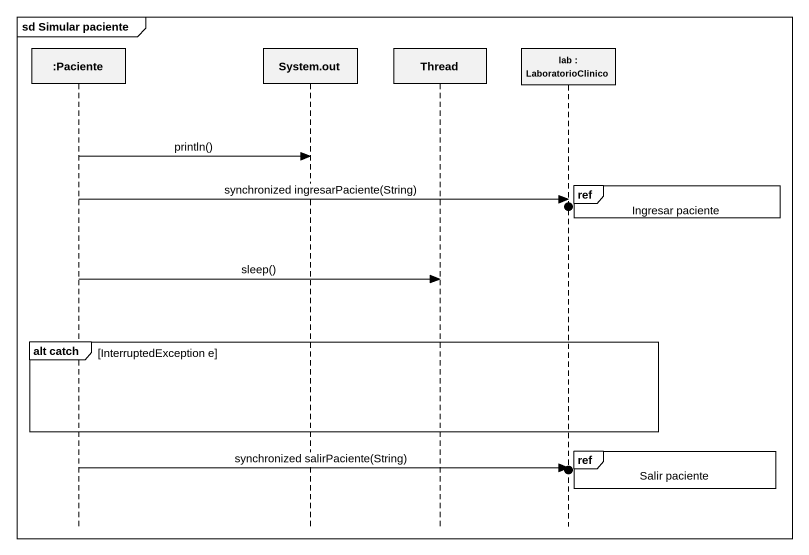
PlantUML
@startuml
mainframe sd Simular paciente
hide footbox
participant ":Paciente" as Paciente
participant "System.out" as System_out
participant Thread
participant "lab : LaboratorioClinico" as lab

Paciente -> System_out : println()
ref over lab : Ingresar paciente
Paciente -> lab : synchronized ingresarPaciente(String)
Paciente -> Thread : sleep()
group alt catch [InterruptedException e]
end
ref over lab : Salir paciente
Paciente -> lab : synchronized salirPaciente(String)
@enduml
